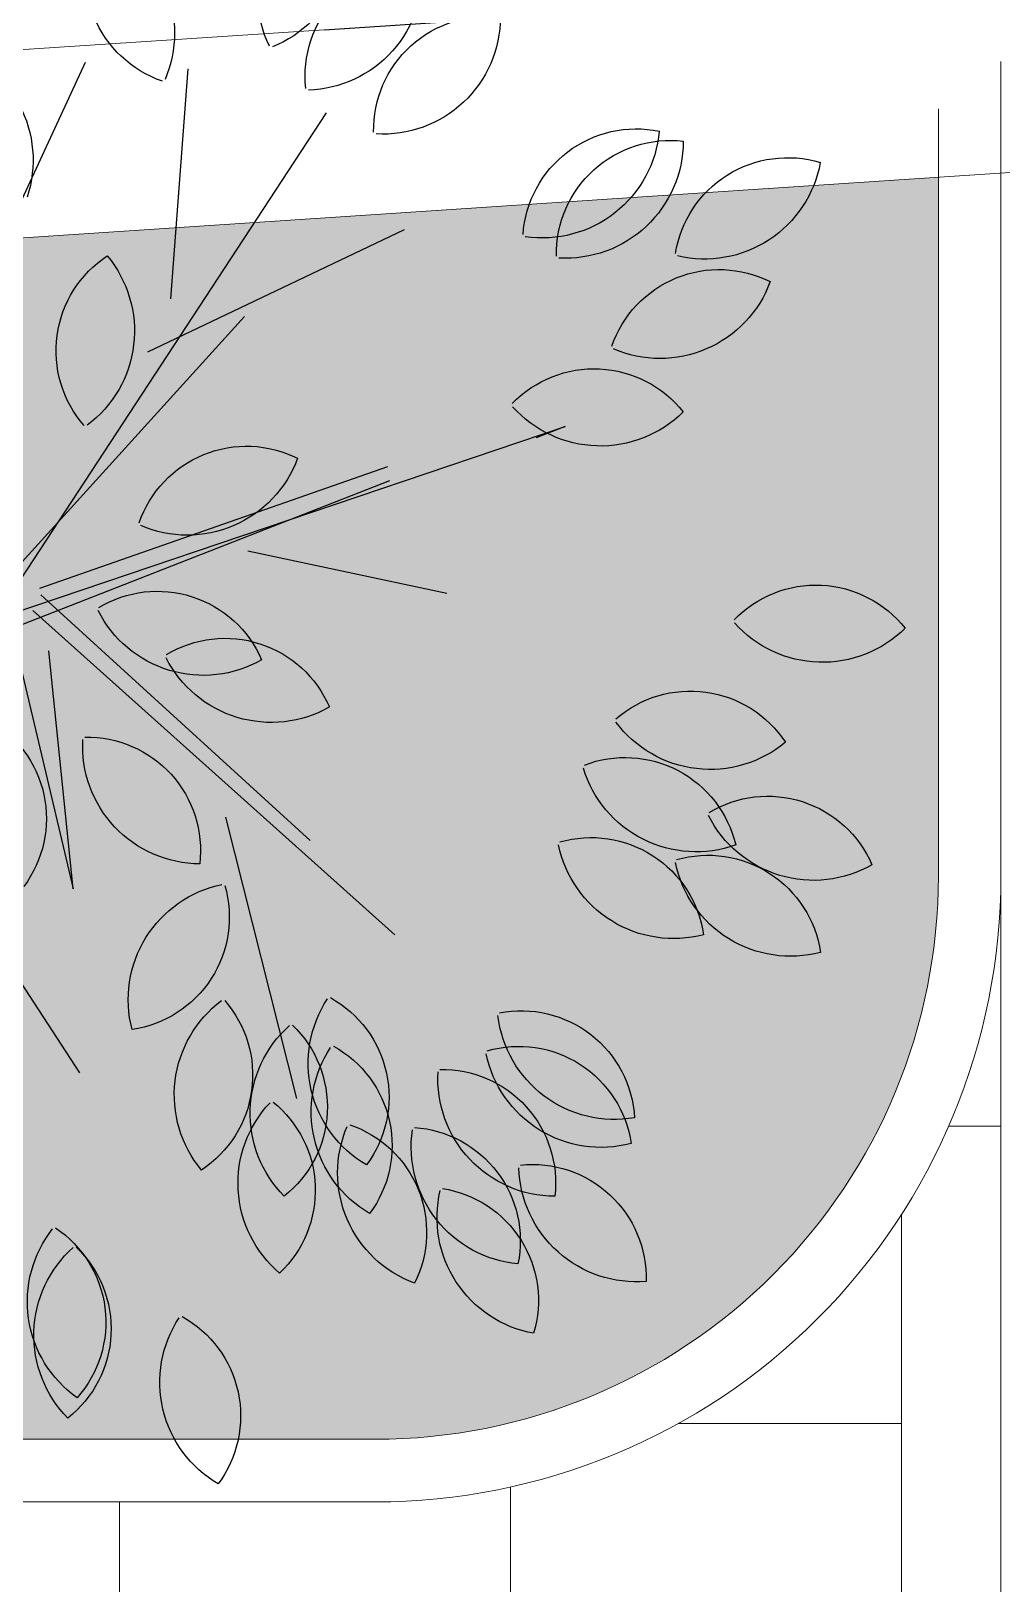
# Model space of a CAD drawing. Header units: millimetres. Extents: x 1832547 to 2001569, y -558009 to -417808.
# Drawn here: x 1897525 to 1898301, y -435671 to -434430 of the extents above; entities that cross this region are included whole.
import ezdxf

# ---------------------------------------------------------------- set-up
doc = ezdxf.new("R2010")
doc.units = ezdxf.units.MM
doc.header["$MEASUREMENT"] = 0
doc.linetypes.add('HIDDEN', pattern=[9.525, 6.35, -3.175])
doc.layers.get('0').update_dxf_attribs({"linetype": 'CONTINUOUS'})
doc.layers.add('CA.thay 145', color=145, linetype='CONTINUOUS', lineweight=18)
doc.layers.add('CA.vat lieu 08', color=8, linetype='CONTINUOUS', lineweight=5)
doc.layers.add('CAY', color=94, linetype='CONTINUOUS')

# ---------------------------------------------------------------- blocks, each defined once
blk = doc.blocks.new('A$C4E926DCA')
at = {"layer": 'CAY', "color": 96, "true_color": 0x00750e}
for p, q in [((334.8, 347.62), (374.47, 563)), ((374.47, 563), (371.82, 551.66)), ((424.71, 411.85), (456.44, 513.88)), ((345.38, 438.3), (318.94, 510.1)), ((329.51, 347.62), (363.89, 494.98)), ((337.45, 343.84), (504.04, 491.2)), ((342.74, 358.95), (369.18, 494.98)), ((334.8, 355.17), (194.66, 472.31)), ((345.38, 343.84), (432.64, 449.64)), ((340.09, 358.95), (234.32, 445.86)), ((443.22, 423.19), (527.84, 442.08)), ((247.54, 415.63), (139.13, 426.97)), ((443.22, 343.84), (535.77, 404.3)), ((229.03, 355.17), (318.94, 358.95)), ((313.65, 347.62), (229.03, 355.17)), ((258.12, 302.27), (160.28, 347.62))]:
    blk.add_line(p, q, dxfattribs=at)
for centre, radius, start, end in [((316.69, 652.32), 44.19, 143.51005, 236.52195), ((259.79, 641.67), 42.68, 322.16683, 59.94562), ((472.98, 630.26), 44.19, 108.51005, 201.52195), ((420.25, 654.17), 42.68, 287.16683, 24.94562), ((236.08, 637.36), 44.19, 158.51005, 251.52195), ((183.87, 612.34), 42.68, 337.16683, 74.94562), ((438.41, 608.28), 44.19, 118.51005, 211.52195), ((382.34, 622.67), 42.68, 297.16683, 34.94562), ((209.09, 624.66), 44.19, 173.51005, 266.52195), ((165.14, 586.98), 42.68, 352.16683, 89.94562), ((282.89, 604.86), 44.19, 148.51005, 241.52195), ((227.14, 589.28), 42.68, 327.16683, 64.94562), ((480.77, 578.64), 44.19, 98.51005, 191.52195), ((432.99, 611.34), 42.68, 277.16683, 14.94562), ((489.57, 571), 44.19, 103.51005, 196.52195), ((439.13, 599.42), 42.68, 282.16683, 19.94562), ((409.07, 581.44), 44.19, 143.51005, 236.52195), ((352.17, 570.79), 42.68, 322.16683, 59.94562), ((253.01, 595.14), 44.19, 168.51005, 261.52195), ((205.94, 561.43), 42.68, 347.16683, 84.94562), ((221.95, 582.16), 44.19, 173.51005, 266.52195), ((178, 544.48), 42.68, 352.16683, 89.94562), ((536.76, 517.31), 44.19, 98.51005, 191.52195), ((488.98, 550.01), 42.68, 277.16683, 14.94562), ((148.22, 543.95), 44.19, 173.51005, 266.52195), ((104.27, 506.27), 42.68, 352.16683, 89.94562), ((157.87, 550.48), 44.19, 178.51005, 271.52195), ((117.37, 509.11), 42.68, 357.16683, 94.94562), ((59.6, 505.05), 42.68, 2.16683, 99.94562), ((96.34, 549.79), 44.19, 183.51005, 276.52195), ((557.33, 490.67), 44.19, 93.51005, 186.52195), ((512.59, 527.41), 42.68, 272.16683, 9.94562), ((99.81, 476.53), 42.68, 7.16683, 104.94562), ((132.51, 524.3), 44.19, 188.51005, 281.52195), ((574.45, 464.32), 44.19, 73.51005, 166.52195), ((56.98, 463.79), 42.68, 17.16683, 114.94562), ((80.89, 516.51), 44.19, 198.51005, 291.52195), ((80.22, 460.27), 42.68, 12.16683, 109.94562), ((544.98, 514.14), 42.68, 252.16683, 349.94562), ((108.63, 510.71), 44.19, 193.51005, 286.52195), ((88.49, 425.87), 42.68, 27.16683, 124.94562), ((140.74, 419.17), 42.68, 37.16683, 134.94562), ((398.18, 422.98), 44.19, 118.51005, 211.52195), ((342.11, 437.37), 42.68, 297.16683, 34.94562), ((102.88, 481.95), 44.19, 208.51005, 301.52195), ((122.52, 417.71), 42.68, 37.16683, 134.94562), ((324.02, 444.06), 44.19, 158.51005, 251.52195), ((271.82, 419.03), 42.68, 337.16683, 74.94562), ((145.17, 476.9), 44.19, 218.51005, 311.52195), ((126.96, 475.43), 44.19, 218.51005, 311.52195), ((140.37, 395.7), 42.68, 52.16683, 149.94562), ((548.19, 395.22), 44.19, 28.51005, 121.52195), ((345.18, 421.38), 44.19, 158.51005, 251.52195), ((292.97, 396.36), 42.68, 337.16683, 74.94562), ((562.58, 451.3), 42.68, 207.16683, 304.94562), ((110.02, 386.72), 42.68, 47.16683, 144.94562), ((129.71, 452.61), 44.19, 233.51005, 326.52195), ((104.36, 444.34), 44.19, 228.51005, 321.52195), ((156.26, 369.64), 42.68, 57.16683, 154.94562), ((216.27, 369.46), 42.68, 82.16683, 179.94562), ((178.59, 413.41), 44.19, 263.51005, 356.52195), ((140.68, 425.4), 44.19, 238.51005, 331.52195), ((242.55, 362.32), 42.68, 7.16683, 104.94562), ((275.25, 410.1), 44.19, 188.51005, 281.52195), ((439.53, 364.25), 44.19, 58.51005, 151.52195), ((423.96, 420), 42.68, 237.16683, 334.94562), ((30.15, 346.82), 42.68, 37.16683, 134.94562), ((508.54, 335.75), 44.19, 23.51005, 116.52195), ((34.58, 404.54), 44.19, 218.51005, 311.52195), ((69.49, 303.32), 42.68, 52.16683, 149.94562), ((72.29, 301.72), 42.68, 42.16683, 139.94562), ((262.78, 306.74), 42.68, 37.16683, 134.94562), ((58.83, 360.23), 44.19, 233.51005, 326.52195), ((71.68, 359.61), 44.19, 223.51005, 316.52195)]:
    blk.add_arc(centre, radius, start, end, dxfattribs=at)

msp = doc.modelspace()

# ---------------------------------------------------------------- hatches: boundary and pattern name
at = {"layer": 'CA.thay 145', "ltscale": 100}
h = msp.add_hatch(dxfattribs=at)
h.set_pattern_fill('GRASS', color=256, scale=100, pattern_type=2)
h.set_pattern_definition([(90, (1892883.23, -437123.656), (-70.7107, 70.7107), [18.75, -122.6714]), (45, (1892883.23, -437123.66), (-70.7107, 70.7107), [18.75, -81.25]), (135, (1892883.23, -437123.66), (-70.7107, -70.7107), [18.75, -81.25])])
h.paths.add_polyline_path([(1887516.2, -438855.1), (1887516.2, -439055.1), (1887516.2, -439187.3), (1898250.3, -439700.5), (1898250.3, -439305.1, 0.414214), (1897800.3, -438855.1)])
h.paths.add_polyline_path([(1887516.2, -435257.3), (1887516.2, -435307), (1887516.2, -435555.1), (1897800.3, -435555.1, 0.414214), (1898250.3, -435105.1), (1898250.3, -434546.8)])
at = {"layer": 'CA.vat lieu 08', "ltscale": 1000}
h = msp.add_hatch(dxfattribs=at)
h.set_pattern_fill('APPIANRN', color=256, scale=50, angle=90, pattern_type=2)
h.set_pattern_definition([(90, (1892908.23, -437205.12), (-312.5, 2e-14), []), (180, (1892908.23, -437205.12), (-312.5, -237.5), [312.5, -312.5])])
h.paths.add_polyline_path([(1897800.3, -438805.1, -0.414214), (1898300.3, -439305.1), (1898300.3, -435105.1, -0.414214), (1897800.3, -435605.1), (1887516.2, -435605.1), (1887516.2, -438805.1)])

# ---------------------------------------------------------------- linework, layer by layer
at = {"color": 12, "linetype": 'HIDDEN', "ltscale": 100, "true_color": 0xc20013}
msp.add_lwpolyline([(1885404.2, -435246.9), (1905903.4, -433889.9), (1907609.8, -433619.9), (1907414.6, -430036), (1908763.3, -429822.7), (1908606.2, -426889.9), (1908597.2, -425148.7), (1913365.1, -427203.4), (1919641, -429932.3), (1920844.1, -430455.4), (1918147.9, -438703.7), (1915689.3, -446195.2), (1905903.4, -446170.1), (1906168.6, -439904.3), (1901985.5, -440029.3), (1885797.2, -439255.1)], close=True, dxfattribs=at)
at = {"layer": 'CA.thay 145'}
for points in [[(1907609.8, -433619.9), (1905903.4, -433889.9), (1887294.2, -435121.6)], [(1907633.2, -433768.1), (1905920.2, -434039.1), (1887304.1, -435271.3)]]:
    msp.add_lwpolyline(points, dxfattribs=at)
msp.add_lwpolyline([(1887516.2, -435605.1), (1897800.3, -435605.1, 0.414214), (1898300.3, -435105.1), (1898300.3, -434454.4)], format="xyb", dxfattribs=at)
at = {"layer": 'CA.vat lieu 08'}
msp.add_line((1898300.3, -439305.1), (1898300.3, -435105.1), dxfattribs=at)
msp.add_lwpolyline([(1887516.2, -435555.1), (1897800.3, -435555.1, 0.414214), (1898250.3, -435105.1), (1898250.3, -434492.1)], format="xyb", dxfattribs=at)

# ---------------------------------------------------------------- block references
at = {"layer": 'CAY', "xscale": -2.12625, "yscale": 2.12625, "zscale": 2.12625, "rotation": 278.2400984762577}
msp.add_blockref('A$C4E926DCA', (1896881.4, -435705.6), dxfattribs=at)

doc.saveas('drawing.dxf')
